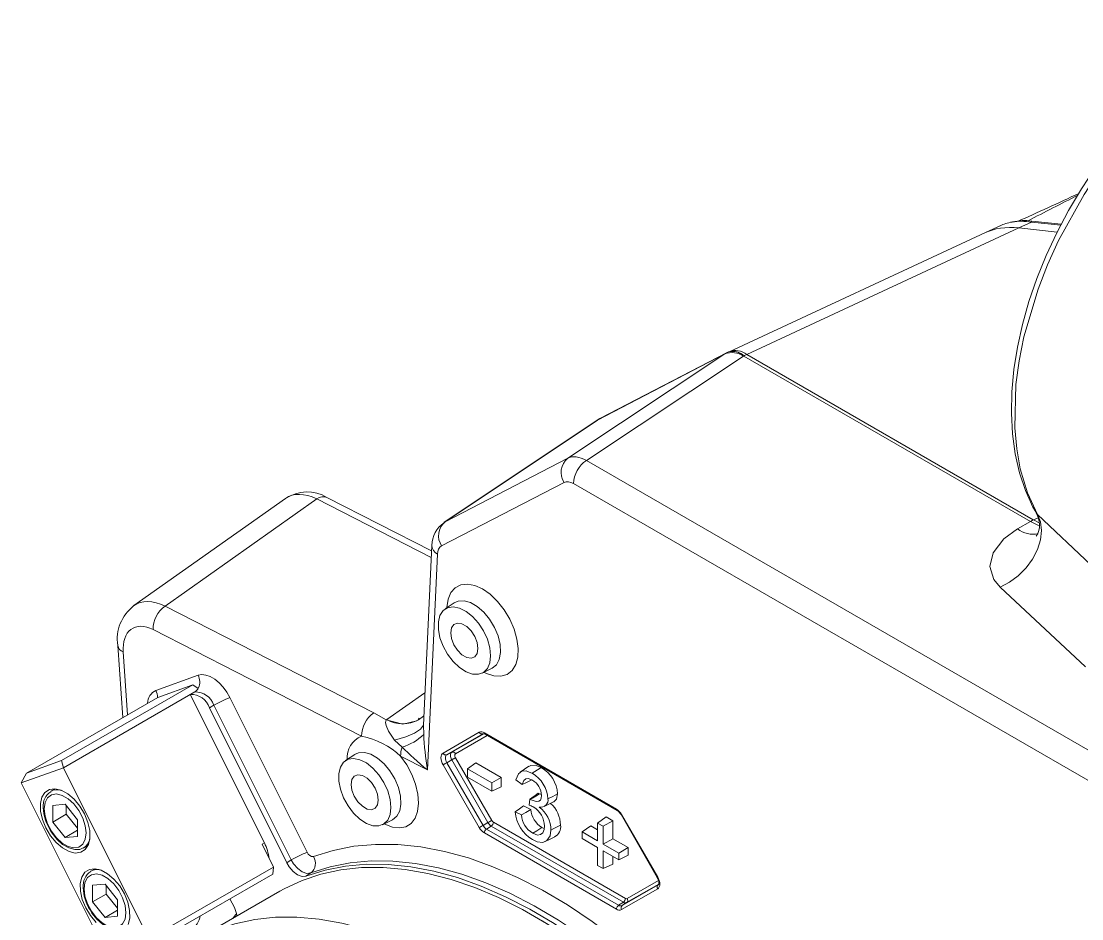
# Model space of a CAD drawing. Header units: millimetres. Extents: x 20 to 768, y 29 to 540.
# Drawn here: x 423.04 to 456.16, y 219.87 to 247.91 of the extents above; entities that cross this region are included whole.
import ezdxf

# ---------------------------------------------------------------- set-up
doc = ezdxf.new("R2010")
doc.units = ezdxf.units.MM

msp = doc.modelspace()

# ---------------------------------------------------------------- linework, layer by layer
at = {"color": 7, "linetype": 'Continuous', "lineweight": 15}
for p, q in [((454.191172, 241.4543), (445.696097, 237.504633)), ((453.631531, 241.53397), (453.156412, 241.313072)), ((454.585549, 241.637659), (454.191172, 241.4543)), ((454.191172, 241.4543), (455.390912, 241.325887)), ((455.520651, 241.570569), (454.599434, 241.669173)), ((453.156412, 241.313072), (445.145772, 237.588628)), ((440.105185, 234.258367), (445.014245, 237.516792)), ((445.014245, 237.516792), (441.036107, 235.453964)), ((445.089542, 237.561211), (441.111404, 235.498383)), ((445.130264, 237.581016), (445.145772, 237.588628)), ((445.130264, 237.581016), (445.14122, 237.586497)), ((445.696097, 237.504633), (454.644233, 232.338984)), ((445.597532, 237.448782), (440.688472, 234.190377)), ((445.60728, 237.45336), (445.597532, 237.448782)), ((454.555416, 232.287711), (445.60728, 237.45336)), ((440.996969, 235.430737), (436.240488, 232.251534)), ((441.036107, 235.453964), (436.279134, 232.274406)), ((436.279134, 232.274406), (440.105185, 234.258367)), ((439.994768, 233.503021), (436.168718, 231.519041)), ((457.090122, 223.768431), (440.286412, 233.469007)), ((431.289651, 233.00411), (426.553911, 229.655904)), ((432.268871, 232.987982), (427.533132, 229.639755)), ((435.853956, 231.362178), (432.588406, 233.03259)), ((454.155258, 232.056701), (454.555416, 232.287711)), ((454.644233, 232.338984), (454.555416, 232.287711)), ((454.644233, 232.338984), (454.654794, 232.33258)), ((435.862174, 231.538513), (435.610789, 226.144583)), ((436.037259, 231.26565), (435.722998, 224.522589)), ((427.533132, 229.639755), (434.048221, 226.307103)), ((436.564357, 229.741944), (436.278142, 229.551254)), ((433.670248, 225.572626), (427.155159, 228.905298)), ((426.05192, 228.409955), (426.208698, 226.15517)), ((437.435326, 227.546738), (437.743584, 227.699239)), ((427.245464, 227.007458), (428.564325, 227.479384)), ((424.300778, 224.812546), (428.401997, 227.18013)), ((428.459482, 226.959505), (424.358262, 224.591921)), ((428.401997, 227.18013), (427.302947, 226.786852)), ((428.31806, 226.877864), (428.459482, 226.959505)), ((430.632042, 222.242269), (428.31806, 226.877864)), ((428.401997, 227.18013), (428.564933, 227.06629)), ((428.547605, 227.078395), (428.577054, 227.088922)), ((427.302947, 226.786852), (423.201727, 224.419268)), ((428.914773, 226.460968), (429.056194, 226.542609)), ((431.468643, 221.709749), (429.056194, 226.542609)), ((429.558846, 226.784558), (431.971295, 221.951679)), ((428.914773, 226.460968), (431.331886, 221.618777)), ((434.048221, 226.307103), (434.440375, 226.085019)), ((435.470479, 226.13909), (435.435081, 226.099687)), ((435.605745, 225.925482), (435.610471, 225.631985)), ((436.213159, 225.044874), (437.34453, 225.698196)), ((437.461472, 225.650411), (436.330101, 224.997069)), ((437.465558, 225.652588), (437.461472, 225.650411)), ((437.502461, 225.682579), (441.627944, 223.300988)), ((437.523176, 225.636796), (441.648659, 223.255205)), ((434.934979, 225.238377), (434.695175, 225.453513)), ((433.453088, 225.005702), (433.166873, 224.815031)), ((435.722998, 224.522589), (434.8886, 224.949397)), ((436.330101, 224.997069), (436.484439, 225.073433)), ((436.60138, 224.904266), (437.732751, 222.944672)), ((424.358262, 224.591921), (423.039401, 224.120015)), ((423.201727, 224.419268), (424.300778, 224.812546)), ((424.300778, 224.812546), (424.358262, 224.591921)), ((427.028242, 219.24315), (424.358262, 224.591921)), ((437.34453, 222.72053), (436.213159, 224.680124)), ((436.484439, 224.836743), (436.330101, 224.747647)), ((436.330101, 224.747647), (437.461472, 222.788053)), ((437.61581, 222.877149), (436.484439, 224.836743)), ((436.971697, 224.554455), (437.239717, 224.743406)), ((438.029046, 224.287737), (437.239717, 224.743406)), ((423.039401, 224.120015), (423.201727, 224.419268)), ((437.731379, 224.1159), (436.971697, 224.554455)), ((436.971697, 224.554455), (436.971697, 224.294734)), ((436.971697, 224.294734), (437.731379, 223.856179)), ((437.731379, 224.1159), (438.029046, 224.287737)), ((438.029046, 223.993792), (438.029046, 224.287737)), ((423.039401, 224.120015), (425.709382, 218.771243)), ((424.103302, 223.932165), (423.970578, 223.855545)), ((437.731379, 223.856179), (437.731379, 224.1159)), ((437.731379, 223.856179), (438.029046, 223.993792)), ((438.686789, 224.070537), (438.48644, 224.209324)), ((438.898152, 223.421019), (438.917765, 223.607354)), ((439.220647, 223.774895), (439.285405, 223.752851)), ((424.021918, 223.41343), (424.410827, 223.44821)), ((424.021918, 222.894865), (424.021918, 223.41343)), ((424.410827, 223.44821), (424.799735, 222.964406)), ((424.446182, 223.139787), (424.446182, 223.404219)), ((438.72846, 223.397199), (438.958723, 223.290864)), ((439.37377, 223.380025), (439.66663, 223.52491)), ((424.446182, 223.139787), (424.021918, 222.894865)), ((424.799735, 222.699969), (424.446182, 223.139787)), ((424.799735, 222.964406), (424.799735, 222.445841)), ((434.324056, 222.810516), (434.632314, 222.962998)), ((438.46217, 223.20906), (438.664294, 223.115718)), ((441.039384, 222.862821), (441.307405, 223.051773)), ((441.216974, 222.760301), (441.514641, 222.932138)), ((441.307405, 223.051773), (441.514641, 222.932138)), ((441.514641, 222.932138), (441.514641, 222.373741)), ((441.769981, 223.125091), (442.901352, 221.165497)), ((441.785872, 223.134263), (442.917244, 221.174688)), ((424.410827, 222.41106), (424.021918, 222.894865)), ((424.799735, 222.635572), (424.410827, 222.41106)), ((437.461472, 222.788053), (437.61581, 222.877149)), ((437.718294, 222.768966), (437.569471, 222.674038)), ((437.569471, 222.674038), (441.694954, 220.292448)), ((441.843777, 220.387375), (437.718294, 222.768966)), ((437.785304, 222.889181), (441.910787, 220.50759)), ((439.295483, 222.724193), (439.375562, 222.695407)), ((440.555831, 222.583574), (440.823852, 222.772525)), ((440.555831, 222.3785), (440.555831, 222.583574)), ((440.555831, 222.583574), (441.039384, 222.304425)), ((440.823852, 222.772525), (441.039384, 222.648101)), ((441.039384, 222.304425), (441.039384, 222.862821)), ((441.039384, 222.862821), (441.216974, 222.760301)), ((441.216974, 222.760301), (441.216974, 222.201904)), ((424.799735, 222.445841), (424.410827, 222.41106)), ((430.561331, 222.201448), (430.632042, 222.242269)), ((441.627944, 220.172232), (437.502461, 222.553823)), ((441.039384, 222.09935), (440.555831, 222.3785)), ((441.216974, 222.201904), (441.514641, 222.373741)), ((441.514641, 222.373741), (441.998194, 222.094592)), ((424.992494, 222.085347), (424.980891, 222.078943)), ((424.992494, 222.085347), (425.125219, 222.161967)), ((430.561331, 222.201448), (430.917329, 221.488272)), ((441.039384, 221.540954), (441.039384, 222.09935)), ((441.216974, 222.201904), (441.700527, 221.922755)), ((441.700527, 221.717681), (441.216974, 221.99683)), ((441.216974, 221.99683), (441.216974, 221.438434)), ((441.700527, 221.922755), (441.998194, 222.094592)), ((441.700527, 221.922755), (441.700527, 221.717681)), ((441.998194, 222.094592), (441.998194, 221.855293)), ((431.331886, 221.618777), (431.468643, 221.709749)), ((441.216974, 221.438434), (441.514641, 221.576046)), ((441.514641, 221.825001), (441.514641, 221.576046)), ((441.700527, 221.717681), (441.998194, 221.855293)), ((425.349293, 221.436078), (425.216568, 221.359458)), ((427.028242, 219.24315), (430.917329, 221.488272)), ((430.896423, 221.270659), (427.148757, 219.107177)), ((430.917329, 221.488272), (430.896423, 221.270659)), ((432.083868, 221.303053), (431.932799, 221.202552)), ((441.216974, 221.438434), (441.039384, 221.540954)), ((425.267908, 220.917343), (425.656817, 220.952104)), ((425.267908, 220.398759), (425.267908, 220.917343)), ((425.656817, 220.952104), (426.045726, 220.468319)), ((441.802951, 220.28177), (442.934322, 220.935111)), ((442.934322, 220.935111), (442.938242, 220.93754)), ((425.692172, 220.643681), (425.267908, 220.398759)), ((425.692172, 220.643681), (425.692172, 220.908132)), ((426.045725, 220.203863), (425.692172, 220.643681)), ((431.120874, 220.734247), (428.433868, 219.183072)), ((442.917244, 220.809939), (441.785872, 220.156597)), ((425.656817, 219.914974), (425.267908, 220.398759)), ((426.045726, 220.468319), (426.045726, 219.949734)), ((429.695943, 220.225079), (429.55932, 220.498764)), ((441.694954, 220.292448), (441.843777, 220.387375)), ((441.946259, 220.377233), (441.802951, 220.28177)), ((426.045725, 220.139485), (425.656817, 219.914974)), ((426.045726, 219.949734), (425.656817, 219.914974)), ((439.142754, 219.905183), (439.072054, 219.946025))]:
    msp.add_line(p, q, dxfattribs=at)
at = {"color": 8, "linetype": 'Continuous', "lineweight": 15}
for p, q in [((455.504097, 241.539348), (454.585549, 241.637659)), ((441.036107, 235.453964), (440.996969, 235.430737)), ((440.688472, 234.190377), (457.054576, 224.742426)), ((435.844484, 231.158937), (432.268871, 232.987982)), ((454.654794, 232.33258), (454.794962, 232.397377)), ((454.654794, 232.33258), (454.828387, 232.243848)), ((454.780464, 232.500701), (456.454093, 230.91955)), ((456.274157, 227.741375), (453.608855, 230.233287)), ((426.226211, 228.206664), (426.362673, 226.244041)), ((434.458032, 226.097468), (435.647294, 226.927856)), ((435.615148, 226.144423), (435.605745, 225.925482)), ((436.484439, 225.073433), (437.485454, 225.651483)), ((437.591456, 225.597378), (436.60138, 225.025629)), ((442.947304, 220.955304), (441.946259, 220.377233)), ((441.963338, 220.502406), (442.940995, 221.066977))]:
    msp.add_line(p, q, dxfattribs=at)
at = {"color": 8, "linetype": 'Continuous', "lineweight": 15, "flags": 128}
for points in [[(462.224541, 247.913633), (461.889457, 247.793507), (461.26264, 247.481234), (460.63231, 247.107784), (459.4314, 246.226545), (458.83488, 245.700541), (458.252898, 245.124745), (457.196087, 243.895139), (456.697686, 243.214922), (456.230269, 242.502008), (455.437453, 241.063871), (455.093712, 240.306801), (454.793875, 239.537906), (454.354224, 238.054372), (454.203703, 237.306309), (454.104977, 236.568598), (454.067082, 235.206837), (454.126188, 234.551962), (454.239098, 233.928326), (454.464436, 233.179454), (454.780464, 232.500701)], [(454.599434, 241.669173), (454.599291, 241.669191), (454.595276, 241.665662), (454.59064, 241.655023), (454.585549, 241.637659)], [(454.736591, 232.553), (454.736969, 232.549087), (454.780464, 232.500701)], [(454.826441, 232.161926), (454.787352, 232.170562), (454.555416, 232.287711)], [(436.32786, 229.584382), (436.328585, 229.601621), (436.367657, 229.854301), (436.457055, 230.061791), (436.592595, 230.214375), (436.76794, 230.304967), (436.974892, 230.329286), (437.203772, 230.286202), (437.443881, 230.177746)], [(437.443881, 230.177746), (437.683989, 230.008979), (437.91287, 229.787803), (438.119822, 229.524543), (438.295167, 229.231501), (438.430707, 228.922425), (438.520105, 228.61172), (438.559179, 228.313926), (438.546103, 228.042987), (438.481488, 227.811554), (438.368357, 227.630439), (438.211997, 227.508135), (438.019723, 227.450346), (437.800521, 227.459789), (437.564644, 227.535997), (437.488873, 227.573217)], [(437.744642, 227.699758), (437.747082, 227.700997), (437.880416, 227.810137), (437.969481, 227.977268), (438.008675, 228.191915), (437.995542, 228.440567), (437.930901, 228.707623), (437.81882, 228.976272), (437.666337, 229.229639), (437.483034, 229.451836), (437.28043, 229.628855), (437.071253, 229.749611), (436.868649, 229.806513), (436.685346, 229.795953), (436.56299, 229.74102)], [(435.393993, 226.053968), (434.961603, 225.953554), (434.440375, 226.085019)], [(434.633372, 222.963535), (434.635812, 222.964755), (434.769146, 223.073896), (434.858211, 223.241045), (434.897405, 223.455693), (434.884272, 223.704345), (434.819632, 223.971382), (434.707551, 224.24003), (434.555067, 224.493416), (434.371764, 224.715594), (434.169159, 224.892634), (433.959983, 225.013388), (433.757378, 225.070272), (433.574076, 225.05973), (433.45172, 225.004798)], [(434.8886, 224.949397), (435.081346, 224.676583), (435.240048, 224.379892), (435.357492, 224.072833), (435.428334, 223.769354), (435.449357, 223.483266), (435.419604, 223.227562), (435.340424, 223.013881), (435.215423, 222.851942), (435.050281, 222.749094), (434.852509, 222.710034), (434.631095, 222.736523), (434.396113, 222.827361), (434.377603, 222.836995)], [(432.171599, 221.812957), (432.786007, 222.007571), (433.430929, 222.135745), (434.10346, 222.196936), (434.800574, 222.190847), (435.519133, 222.117517), (436.255902, 221.977276), (437.007568, 221.770733), (437.770745, 221.49883), (438.541998, 221.16281), (439.317856, 220.764151), (440.094827, 220.304674), (440.869415, 219.786437), (441.638133, 219.211783), (442.39752, 218.583275), (443.14416, 217.903762), (443.874691, 217.176312), (444.582933, 216.407433)], [(444.126488, 216.103843), (443.501556, 216.779481), (442.78884, 217.48921), (442.060408, 218.152158), (441.31954, 218.765322), (440.569568, 219.325981), (439.813871, 219.83158), (439.055847, 220.279846), (438.298911, 220.66877), (437.546465, 220.9966), (436.801901, 221.261866), (436.068567, 221.463374), (435.349765, 221.600212), (434.64873, 221.671757), (433.968616, 221.677689), (433.312487, 221.61799), (432.683293, 221.492923), (432.083868, 221.303053)], [(429.648404, 219.884204), (429.730551, 219.991629), (429.761127, 220.030415)]]:
    msp.add_lwpolyline(points, dxfattribs=at)
at = {"color": 7, "linetype": 'Continuous', "lineweight": 15, "flags": 128}
for points in [[(456.591829, 243.338561), (456.153196, 242.679252), (455.748104, 241.999533), (455.379064, 241.303554), (455.048423, 240.595596), (454.758302, 239.879973), (454.510621, 239.16101), (454.307089, 238.443003), (454.149215, 237.730263), (454.038302, 237.027061), (453.975441, 236.337678), (453.961524, 235.666314), (453.997198, 235.017319), (454.082793, 234.395153), (454.218217, 233.804364), (454.402845, 233.249448), (454.635355, 232.734944), (454.741711, 232.555375)], [(454.780464, 232.500701), (454.874655, 232.268787), (454.906183, 232.000717), (454.873561, 231.709133), (454.778328, 231.407841), (454.624992, 231.111088), (454.420799, 230.832909), (454.17541, 230.586464), (453.900427, 230.383386), (453.608855, 230.233287)], [(453.608855, 230.233287), (453.416911, 230.467818), (453.292086, 230.874909), (453.38911, 231.309618), (453.72168, 231.742456), (454.155258, 232.056701)], [(437.697077, 228.088649), (437.671351, 227.868349), (437.595788, 227.691575), (437.475136, 227.569467), (437.316976, 227.509681), (437.131245, 227.51598), (436.929615, 227.587953), (436.724754, 227.72111), (436.529534, 227.907046), (436.356221, 228.134105), (436.215706, 228.388019), (436.116819, 228.652808), (436.065771, 228.911862), (436.065771, 229.148903), (436.116819, 229.349017), (436.215706, 229.499653), (436.356221, 229.591332), (436.529534, 229.618289), (436.724754, 229.578829), (436.929615, 229.475458), (437.131245, 229.314634), (437.316976, 229.106492), (437.475136, 228.864098), (437.595788, 228.602689), (437.671351, 228.338672), (437.697077, 228.088649)], [(437.30246, 228.316457), (437.276873, 228.498807), (437.2032, 228.68869), (437.090329, 228.863219), (436.951868, 229.00134), (436.804523, 229.086401), (436.666064, 229.108142), (436.553191, 229.063932), (436.479518, 228.95911), (436.453933, 228.806301), (436.479518, 228.623971), (436.553191, 228.434089), (436.666064, 228.259558), (436.804523, 228.121438), (436.951868, 228.036377), (437.090329, 228.014635), (437.2032, 228.058846), (437.276873, 228.163668), (437.30246, 228.316457)], [(428.564325, 227.479384), (428.680082, 227.500612), (428.808492, 227.486774), (428.94462, 227.438384), (429.083234, 227.357313), (429.219008, 227.246674), (429.346723, 227.110726), (429.461473, 226.954696), (429.558846, 226.784558)], [(434.695175, 225.453513), (434.504225, 225.728373), (434.431969, 225.9093), (434.418505, 226.003617), (434.423599, 226.047275), (434.440375, 226.085019)], [(435.605745, 225.925482), (435.513714, 225.796263), (435.324005, 225.670284), (435.046392, 225.554051), (434.695175, 225.453513)], [(435.602305, 226.200769), (435.599893, 226.203809), (435.44585, 226.087455)], [(436.213159, 224.680124), (436.185384, 224.73523), (436.164745, 224.791746), (436.152034, 224.847462), (436.147743, 224.900263), (436.152034, 224.948091), (436.164745, 224.98915), (436.185384, 225.021816), (436.213159, 225.044874)], [(436.330101, 224.997069), (436.311107, 224.981305), (436.296992, 224.958966), (436.288302, 224.930888), (436.285366, 224.898183), (436.288302, 224.862069), (436.296992, 224.823976), (436.311107, 224.785322), (436.330101, 224.747647)], [(436.484439, 224.836743), (436.466414, 224.872495), (436.453022, 224.909175), (436.444774, 224.945338), (436.441988, 224.979594), (436.444774, 225.010633), (436.453022, 225.037274), (436.466414, 225.058472), (436.484439, 225.073433)], [(436.484439, 224.836743), (436.499086, 224.845189), (436.514865, 224.854302), (436.531214, 224.863748), (436.547544, 224.873171), (436.563266, 224.882258), (436.577818, 224.890641), (436.590677, 224.898076), (436.60138, 224.904266)], [(436.60138, 225.025629), (436.592137, 225.01796), (436.58527, 225.00709), (436.581042, 224.993431), (436.579613, 224.977513), (436.581042, 224.959946), (436.58527, 224.941406), (436.592137, 224.922607), (436.60138, 224.904266)], [(434.585807, 223.352427), (434.560081, 223.132107), (434.484518, 222.955352), (434.363866, 222.833225), (434.205706, 222.773439), (434.019974, 222.779738), (433.818344, 222.851731), (433.613483, 222.984868), (433.418264, 223.170823), (433.244952, 223.397882), (433.104437, 223.651777), (433.005549, 223.916586), (432.954502, 224.175639), (432.954502, 224.41268), (433.005549, 224.612795), (433.104437, 224.76343), (433.244952, 224.85509), (433.418264, 224.882047), (433.613483, 224.842607), (433.818344, 224.739217), (434.019974, 224.578412), (434.205706, 224.37027), (434.363866, 224.127876), (434.484518, 223.866448), (434.560081, 223.60245), (434.585807, 223.352427)], [(436.213159, 224.680124), (436.223864, 224.686293), (436.236721, 224.69373), (436.251274, 224.702132), (436.266996, 224.7112), (436.283325, 224.720643), (436.299673, 224.730069), (436.315454, 224.739182), (436.330101, 224.747647)], [(438.891777, 224.636544), (438.755796, 224.54596), (438.619816, 224.455357)], [(438.89667, 224.628502), (438.951166, 224.665199), (439.093905, 224.669897), (439.25294, 224.60947), (439.276774, 224.596295)], [(438.993819, 224.415946), (439.078706, 224.470051), (439.16359, 224.524157), (439.276774, 224.596295)], [(434.191191, 223.580234), (434.165603, 223.762565), (434.09193, 223.952448), (433.979058, 224.126978), (433.840599, 224.265098), (433.693254, 224.350158), (433.554794, 224.3719), (433.441921, 224.32769), (433.368248, 224.222868), (433.342662, 224.070079), (433.368248, 223.887749), (433.441921, 223.697866), (433.554794, 223.523336), (433.693254, 223.385215), (433.840599, 223.300154), (433.979058, 223.278413), (434.09193, 223.322624), (434.165603, 223.427446), (434.191191, 223.580234)], [(438.48644, 224.209324), (438.565527, 224.404563), (438.669393, 224.480449), (438.80671, 224.489309), (438.958932, 224.435034), (438.993819, 224.415946)], [(439.00096, 224.206768), (438.874554, 224.253693), (438.793109, 224.244176), (438.732647, 224.1942), (438.686789, 224.070537)], [(424.900322, 221.949026), (425.040094, 222.038409), (425.136981, 222.188544), (425.184383, 222.389187), (425.179068, 222.626648), (425.121398, 222.884755), (425.015304, 223.145937), (424.868016, 223.392353), (424.689571, 223.607248), (424.49213, 223.775972), (424.289149, 223.887019), (424.09446, 223.932811), (423.92133, 223.910245), (423.781559, 223.820843), (423.684671, 223.670708), (423.63727, 223.470084), (423.642585, 223.232623), (423.700255, 222.974516), (423.806348, 222.713334), (423.953637, 222.466899), (424.132081, 222.252003), (424.329522, 222.083299), (424.532504, 221.972252), (424.727194, 221.92646), (424.900322, 221.949026)], [(438.686789, 224.070537), (438.819077, 224.132295), (438.981748, 224.208213)], [(423.758874, 223.30599), (423.785282, 223.078642), (423.862369, 222.839229), (423.983889, 222.607124), (424.139995, 222.401172), (424.318044, 222.237998), (424.503609, 222.130873), (424.681657, 222.088477), (424.837765, 222.114192), (424.959284, 222.205994), (425.03637, 222.356405), (425.062778, 222.553262), (425.03637, 222.780609), (424.959284, 223.020042), (424.837765, 223.252127), (424.681657, 223.458099), (424.503609, 223.621254), (424.318044, 223.728378), (424.139995, 223.770794), (423.983889, 223.745059), (423.862369, 223.653277), (423.785282, 223.502847), (423.758874, 223.30599)], [(438.917765, 223.607354), (438.985309, 223.65478), (439.086427, 223.725834), (439.187547, 223.796923)], [(438.917765, 223.607354), (438.92662, 223.601541), (438.937789, 223.594509)], [(438.937789, 223.594509), (439.008705, 223.639726), (439.114677, 223.70732), (439.220647, 223.774895)], [(438.937789, 223.594509), (439.121852, 223.532385), (439.202467, 223.541798), (439.252493, 223.579051), (439.280997, 223.643816), (439.289388, 223.726518)], [(439.48999, 223.619435), (439.63883, 223.696774), (439.787669, 223.774133)], [(439.787669, 223.774133), (439.754203, 223.612947), (439.673034, 223.528124), (439.66593, 223.526462)], [(438.46217, 223.20906), (438.595307, 223.303133), (438.72846, 223.397199)], [(438.664294, 223.115718), (438.793637, 223.192677), (438.958723, 223.290864)], [(437.61581, 222.877149), (437.630457, 222.885595), (437.646236, 222.894707), (437.662585, 222.904153), (437.678915, 222.913577), (437.694637, 222.922664), (437.709189, 222.931066), (437.722048, 222.938481), (437.732751, 222.944672)], [(423.945908, 222.643014), (424.001292, 222.54703), (424.157158, 222.352596), (424.33349, 222.195326), (424.521769, 222.085348), (424.713378, 222.032202), (424.875178, 222.039801), (424.974603, 222.084372)], [(437.34453, 222.72053), (437.355232, 222.726719), (437.368092, 222.734135), (437.382645, 222.742538), (437.398367, 222.751625), (437.414696, 222.761048), (437.431044, 222.770474), (437.446825, 222.779587), (437.461472, 222.788053)], [(439.582104, 222.643521), (439.55677, 222.462514), (439.457879, 222.314723), (439.326989, 222.257455), (439.149971, 222.276576), (439.004336, 222.343518)], [(439.012631, 222.543804), (439.163306, 222.488203), (439.258514, 222.501203), (439.329622, 222.559731), (439.372835, 222.665064), (439.381494, 222.761395)], [(439.012631, 222.543804), (439.13703, 222.623128), (439.295483, 222.724193)], [(439.582104, 222.643521), (439.671406, 222.689919), (439.760708, 222.736335), (439.879775, 222.798205)], [(439.406552, 222.282232), (439.553023, 222.354689), (439.699492, 222.427148)], [(431.932799, 221.202552), (431.809562, 221.191522), (431.669721, 221.241802), (431.528945, 221.347756), (431.402987, 221.497621), (431.331886, 221.618777)], [(432.083868, 221.303053), (431.959879, 221.291522), (431.817763, 221.340303), (431.673442, 221.443895), (431.543065, 221.59082), (431.468643, 221.709749)], [(431.932799, 221.202552), (432.533311, 221.392671), (433.163708, 221.517724), (433.821143, 221.577137), (434.502641, 221.570621), (435.205119, 221.498222), (435.925401, 221.360277), (436.660225, 221.157383), (437.40627, 220.890483), (438.160163, 220.560785), (438.918493, 220.169754), (439.677827, 219.719193), (440.434732, 219.211106), (441.185787, 218.647817), (441.927592, 218.031853), (442.656792, 217.366009), (443.370089, 216.653316), (443.972208, 216.00103)], [(426.382973, 219.692457), (426.430373, 219.893081), (426.425058, 220.130542), (426.367389, 220.388668), (426.261295, 220.64983), (426.114007, 220.896266), (425.935562, 221.111162), (425.738122, 221.279885), (425.535139, 221.390912), (425.34045, 221.436704), (425.167321, 221.414139), (425.02755, 221.324756), (424.930662, 221.174621), (424.88326, 220.973997), (424.888576, 220.736516), (424.946246, 220.478409), (425.05234, 220.217247), (425.199627, 219.970812), (425.378073, 219.755916)], [(425.004864, 220.809903), (425.031274, 220.582555), (425.10836, 220.343142), (425.229879, 220.111037), (425.385986, 219.905066), (425.564034, 219.741911), (425.749599, 219.634786), (425.927648, 219.592371), (426.083755, 219.618105), (426.205274, 219.709907), (426.282361, 219.860318), (426.30877, 220.057174), (426.282361, 220.284522), (426.205274, 220.523936), (426.083755, 220.75604), (425.927648, 220.962012), (425.749599, 221.125167), (425.564034, 221.232292), (425.385986, 221.274707), (425.229879, 221.248972), (425.10836, 221.157171), (425.031274, 221.00676), (425.004864, 220.809903)], [(443.870563, 215.933018), (443.802795, 216.008778), (443.111047, 216.746837), (442.401252, 217.441213), (441.676581, 218.08879), (440.940268, 218.686671), (440.195602, 219.232196), (439.445911, 219.72294), (438.694542, 220.156696), (437.944851, 220.531528), (437.200186, 220.845775), (436.463874, 221.098022), (435.739201, 221.287133), (435.029406, 221.412269), (434.337658, 221.472885), (433.667047, 221.468698), (433.020568, 221.399729), (432.401109, 221.266298), (431.811435, 221.068987), (431.25418, 220.808673), (431.120874, 220.734247)], [(442.901352, 221.165497), (442.927164, 221.113073), (442.948974, 221.040373), (442.953161, 220.986416), (442.94636, 220.950289), (442.939217, 220.938326), (442.937947, 220.93736)], [(442.917244, 221.174688), (442.94502, 221.119562), (442.96566, 221.063065), (442.978369, 221.007331), (442.982662, 220.954548), (442.978369, 220.906702), (442.96566, 220.865661), (442.94502, 220.832975), (442.917244, 220.809939)], [(425.191899, 220.146928), (425.247284, 220.050943), (425.403149, 219.856489), (425.579481, 219.69922), (425.76776, 219.58926), (425.959368, 219.536096), (426.121168, 219.543714), (426.220595, 219.588265)], [(427.686302, 218.661447), (428.044828, 218.93535), (428.567174, 219.257498), (429.124429, 219.517812), (429.714103, 219.715122), (430.333562, 219.848553), (430.980041, 219.917522), (431.650652, 219.92171), (432.3424, 219.861094), (433.052195, 219.735958), (433.776868, 219.546847), (434.51318, 219.294599), (435.257845, 218.980352), (436.007536, 218.60552), (436.758905, 218.171764), (437.508596, 217.681021), (438.253262, 217.135496), (438.989576, 216.537615), (439.714246, 215.890037), (440.424041, 215.195661), (441.115789, 214.457603), (441.477369, 214.045954)], [(429.695943, 220.225079), (429.765924, 220.040889), (429.77746, 219.958714)]]:
    msp.add_lwpolyline(points, dxfattribs=at)
at = {"color": 8, "linetype": 'Continuous', "lineweight": 15}
for centre, radius, start, end in [((504.74406, 145.916461), 108.149889, 116.77065899, 117.6940861), ((445.459974, 236.84725), 0.804338, 117.4221006, 123.6525833), ((445.265733, 237.140051), 0.463484, 42.5309531, 105.5835898), ((445.344843, 237.048085), 0.576035, 52.4264219, 110.2177215), ((441.481836, 234.784422), 0.804338, 117.4221006, 123.6525833), ((432.46737, 232.732848), 0.323257, 68.0110517, 127.8835118), ((454.645766, 232.672749), 0.787473, 231.4725595, 281.1246542), ((436.181526, 231.550391), 0.319202, 181.3676382, 243.1305669), ((426.31435, 228.4586), 0.266909, 190.5194377, 250.7176891), ((427.439957, 226.598288), 0.453043, 115.423403, 179.221084), ((426.814319, 226.790935), 0.48246, 359.0898458, 26.6660466), ((434.960255, 226.94715), 0.987009, 239.4138615, 299.6627028), ((433.941598, 224.898434), 0.726751, 111.9238763, 183.9682509), ((437.551494, 225.677187), 0.049329, 173.7242709, 234.9658184), ((424.166276, 223.498416), 0.406987, 71.2134534, 120.1480979), ((441.677378, 223.295721), 0.049713, 173.9179513, 234.1946186), ((442.097901, 222.575291), 0.640165, 119.1710844, 120.8133555), ((424.769985, 222.440793), 0.419348, 302.0466, 348.0878095), ((425.412266, 221.002348), 0.406969, 71.2125315, 120.1492609), ((440.005194, 226.191068), 5.800353, 299.954172, 300.1355139), ((428.016152, 220.069275), 0.624871, 251.9095957, 350.2485812)]:
    msp.add_arc(centre, radius, start, end, dxfattribs=at)
at = {"color": 7, "linetype": 'Continuous', "lineweight": 15}
for centre, radius, start, end in [((454.369178, 240.023864), 1.661343, 82.0333842, 102.9176968), ((445.241163, 236.927664), 0.631319, 55.6335227, 111.0654619), ((445.469143, 236.828016), 0.825635, 114.9767568, 117.3721898), ((445.259992, 237.142546), 0.455756, 42.2161743, 107.8199606), ((446.214461, 236.50414), 1.126805, 117.3890676, 122.6055559), ((441.663803, 234.433084), 1.2, 117.4086151, 123.7586639), ((440.469637, 233.819348), 0.570582, 129.6978574, 213.6689789), ((441.214047, 233.424714), 0.928692, 124.4669442, 177.2663313), ((431.968059, 232.019771), 1.187701, 58.5127015, 124.5323341), ((454.170375, 232.184775), 0.669939, 327.5845267, 32.9370733), ((436.717367, 231.532104), 0.855217, 123.5715417, 179.5706712), ((436.643609, 231.835375), 0.570605, 129.6988851, 213.6683739), ((427.349765, 228.603107), 1.31214, 127.53378, 188.4649212), ((428.041794, 228.913497), 0.886673, 125.0069031, 180.5298023), ((428.166819, 227.270987), 0.448821, 336.0681412, 27.6663263), ((428.342181, 226.276897), 0.601451, 17.8211002, 92.2984982), ((428.307067, 227.216085), 0.298435, 300.7113323, 334.7798979), ((428.483603, 226.358538), 0.601451, 17.8211002, 92.2984982), ((430.914902, 223.32423), 3.716552, 111.399547, 120.0076892), ((434.556968, 225.580801), 0.886758, 125.0097732, 180.528168), ((433.267778, 223.283344), 2.324391, 45.7884109, 80.0289431), ((434.515395, 226.734874), 1.554206, 285.6622972, 314.7963321), ((437.409952, 225.55342), 0.158871, 54.3881496, 114.3174097), ((437.429048, 225.738047), 0.093442, 205.2446255, 290.3034645), ((437.477661, 225.583303), 0.070236, 49.6068244, 100.1776483), ((435.666067, 224.97283), 0.77782, 160.0378995, 181.7263731), ((436.297686, 225.08471), 0.093444, 205.2341549, 290.2975889), ((436.516833, 224.98574), 0.093485, 25.257369, 110.2743748), ((438.783463, 223.719932), 1.005668, 3.0894957, 60.624556), ((438.517381, 223.566362), 0.974056, 3.1233882, 60.7167599), ((438.708881, 223.704615), 0.580921, 2.1608746, 59.8153908), ((424.248023, 223.404629), 0.521653, 122.8600659, 186.3636911), ((439.523788, 224.26628), 0.577368, 234.3826084, 238.3290253), ((439.26257, 223.585828), 0.22989, 258.5767247, 8.406026), ((425.068749, 223.373283), 1.339427, 181.132495, 213.0389878), ((438.746921, 222.860487), 0.580575, 60.8317215, 74.9012036), ((439.671999, 223.331348), 0.714424, 183.2484406, 238.19562), ((438.657465, 222.746351), 0.724185, 1.1903298, 59.0524454), ((438.676576, 222.633873), 0.90558, 0.6104696, 53.3579117), ((438.977919, 222.794886), 0.901862, 0.2108413, 49.0840716), ((441.386713, 222.914324), 0.455743, 28.8550311, 58.0408896), ((441.457352, 222.955206), 0.355806, 28.5199915, 57.4746447), ((437.86555, 223.017809), 0.151606, 208.8433172, 238.0417056), ((439.599106, 223.31865), 1.142206, 185.5057847, 238.6194153), ((439.398226, 223.170698), 0.735989, 184.2840884, 238.4047995), ((437.743441, 222.940279), 0.455434, 208.8491749, 238.0537725), ((437.734377, 222.938403), 0.311581, 208.8513716, 238.0447186), ((437.657026, 222.54645), 0.154741, 124.4588946, 177.2689468), ((437.874732, 223.019798), 0.295618, 208.8518475, 238.0491335), ((437.630738, 222.896555), 0.154742, 304.4591531, 357.2686884), ((439.561735, 222.731879), 0.324882, 294.2160306, 11.7800142), ((429.317136, 221.568501), 1.477478, 7.3980494, 27.1309274), ((433.325422, 218.4951), 3.712357, 111.3929383, 120.0106946), ((432.160254, 222.010548), 0.197917, 197.3041985, 273.2861936), ((431.830589, 221.60913), 0.397282, 309.607838, 30.8674312), ((425.493995, 220.908534), 0.521634, 122.8590272, 186.3629877), ((442.994035, 220.863213), 0.093461, 129.7097482, 214.7509848), ((426.314622, 220.87716), 1.339308, 181.1310458, 213.040437), ((441.782509, 220.164859), 0.154741, 124.4588946, 177.2689468), ((441.75821, 220.380737), 0.108611, 234.3800996, 294.3268884), ((441.862659, 220.209872), 0.093458, 129.7078166, 214.7529164), ((441.756221, 220.514964), 0.154742, 304.4591531, 357.2686884), ((441.903811, 220.471153), 0.103067, 234.3753432, 294.321461), ((441.941555, 220.550537), 0.05283, 234.3810171, 294.350268), ((441.886571, 220.449129), 0.093444, 309.6998191, 34.760914), ((441.720459, 220.301296), 0.158797, 234.3662588, 294.3260362), ((428.967174, 202.894887), 19.821519, 41.1707383, 59.1120849)]:
    msp.add_arc(centre, radius, start, end, dxfattribs=at)
for centre, major_axis, ratio, start_param, end_param in [((455.356283, 242.283467), (2.521644, 1.164551), 0.02652097, 4.210944456, 4.987882667), ((454.195195, 240.47268), (1.538531, -0.275947), 0.62169813, 1.684443368, 2.442361871), ((454.195195, 240.47268), (1.538531, -0.275947), 0.62169813, 1.684443368, 2.442361871), ((454.581501, 240.652288), (1.399361, -0.400281), 0.662927527, 2.19149651, 2.513275324), ((440.71114, 233.223071), (-0.632279, 1.02038), 0.567929998, 5.480697468, 6.238822291), ((440.286876, 232.978149), (-0.29986, 0.520626), 0.576749344, 5.499565688, 6.257690512), ((436.461499, 230.994532), (-0.30086, 0.520089), 0.576683658, 6.256603037, 7.01472786), ((427.214301, 227.728456), (-0.702318, 1.21563), 0.575775177, 5.555765769, 7.150321272), ((436.398496, 225.215455), (2.605832, 0.234868), 0.570017273, 2.358025306, 2.368205039), ((436.147262, 224.767503), (-0.300096, 2.133872), 0.211564345, 1.124130277, 1.656032657), ((436.147262, 224.767503), (1.699628, -1.318563), 0.211639286, 4.094338156, 4.626240536)]:
    msp.add_ellipse(centre, major_axis=major_axis, ratio=ratio, start_param=start_param, end_param=end_param, dxfattribs=at)
at = {"color": 8, "linetype": 'Continuous', "lineweight": 15}
for centre, major_axis, ratio, start_param, end_param in [((454.581501, 240.652288), (1.399361, -0.400281), 0.662927527, 1.755356821, 2.19149651), ((432.374305, 231.321592), (-1.048745, 1.706213), 0.577728799, 5.540143033, 6.32035822), ((436.885763, 231.239454), (-0.633933, 1.019388), 0.584928668, 6.23844376, 6.303224171), ((427.638565, 227.973378), (-1.048745, 1.706213), 0.577728799, 5.540143033, 6.325713305)]:
    msp.add_ellipse(centre, major_axis=major_axis, ratio=ratio, start_param=start_param, end_param=end_param, dxfattribs=at)

doc.saveas('drawing.dxf')
